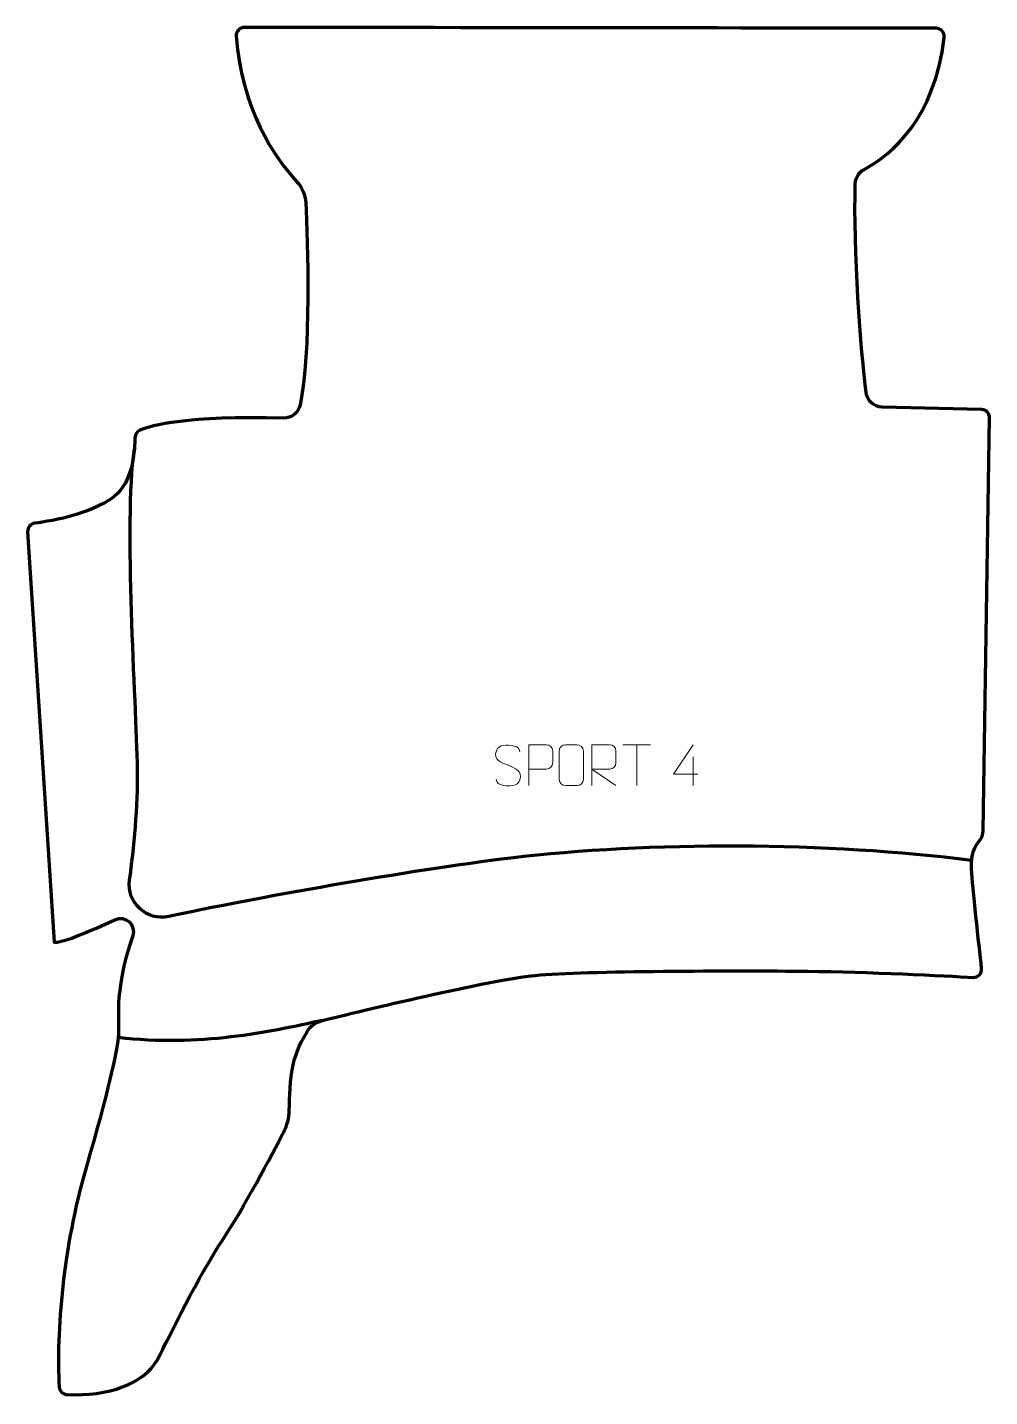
# Model space of a CAD drawing. Header units: millimetres. Extents: x -293 to 296, y -419 to 418.
import ezdxf

# ---------------------------------------------------------------- set-up
doc = ezdxf.new("R2010")
doc.units = ezdxf.units.MM
doc.header["$MEASUREMENT"] = 0
for name, color, linetype in [('layer 1', 7, 'Continuous'), ('layer 2', 7, 'Continuous'), ('layer 3', 7, 'Continuous')]:
    doc.layers.add(name, color=color, linetype=linetype)

msp = doc.modelspace()

# ---------------------------------------------------------------- linework, layer by layer
at = {"layer": 'layer 1', "color": 250, "lineweight": 9}
for points, knots in [([(1.501, -32.798), (-2.7473, -31.3276), (-7.6554, -29.5318), (-5.6503, -24.0115), (-5.6503, -24.0115), (-4.1468, -19.8716), (1.0668, -20.2601), (4.6704, -20.8612), (4.6704, -20.8612), (7.531, -21.3384), (8.3957, -22.5516), (8.7063, -24.6357)], [0, 0, 0, 0, 0.25, 0.25, 0.25, 0.25, 0.5, 0.5, 0.5, 0.5, 1, 1, 1, 1]), ([(14.1689, -45.2748), (14.1689, -45.2748), (14.1689, -20.3212), (14.1689, -20.3212), (14.1689, -20.3212), (17.7639, -20.3212), (21.3592, -20.3212), (24.9546, -20.3212), (24.9546, -20.3212), (27.2798, -20.3591), (28.8372, -21.8492), (28.833, -24.2153), (28.833, -24.2153), (28.8326, -26.251), (28.8326, -29.3103), (28.833, -31.3463), (28.833, -31.3463), (28.8265, -33.2217), (27.0143, -35.1636), (25.0047, -35.1827), (25.0047, -35.1827), (25.0047, -35.1827), (14.1689, -35.1827), (14.1689, -35.1827)], [0, 0, 0, 0, 0.14285714, 0.14285714, 0.14285714, 0.14285714, 0.28571429, 0.28571429, 0.28571429, 0.28571429, 0.42857143, 0.42857143, 0.42857143, 0.42857143, 0.57142857, 0.57142857, 0.57142857, 0.57142857, 0.71428571, 0.71428571, 0.71428571, 0.71428571, 1, 1, 1, 1]), ([(36.661, -20.3216), (38.9867, -20.3216), (41.3128, -20.3216), (43.6389, -20.3216), (43.6389, -20.3216), (45.5855, -20.286), (47.5769, -21.7776), (47.6036, -24.2152), (47.6036, -24.2152), (47.6032, -29.9621), (47.6032, -35.7094), (47.6036, -41.4571), (47.6036, -41.4571), (47.4638, -43.7805), (45.7866, -45.2601), (43.6389, -45.2709), (43.6389, -45.2709), (41.307, -45.2705), (38.9751, -45.2705), (36.6436, -45.2709), (36.6436, -45.2709), (34.7186, -45.3763), (32.7465, -43.4918), (32.7577, -41.4745), (32.7577, -41.4745), (32.758, -35.7044), (32.758, -29.9347), (32.7577, -24.1654), (32.7577, -24.1654), (32.7619, -22.0273), (34.5086, -20.3081), (36.661, -20.3216)], [0, 0, 0, 0, 0.11111111, 0.11111111, 0.11111111, 0.11111111, 0.22222222, 0.22222222, 0.22222222, 0.22222222, 0.33333333, 0.33333333, 0.33333333, 0.33333333, 0.44444444, 0.44444444, 0.44444444, 0.44444444, 0.55555556, 0.55555556, 0.55555556, 0.55555556, 0.66666667, 0.66666667, 0.66666667, 0.66666667, 0.77777778, 0.77777778, 0.77777778, 0.77777778, 1, 1, 1, 1]), ([(52.8486, -45.2748), (52.8486, -45.2748), (52.8486, -20.3213), (52.8486, -20.3213), (52.8486, -20.3213), (56.4434, -20.3213), (60.0389, -20.3213), (63.6341, -20.3213), (63.6341, -20.3213), (65.9594, -20.359), (67.5167, -21.849), (67.5126, -24.2154), (67.5126, -24.2154), (67.5122, -26.2509), (67.5122, -29.3103), (67.5126, -31.3463), (67.5126, -31.3463), (67.5061, -33.2218), (65.6938, -35.1636), (63.6843, -35.1827), (63.6843, -35.1827), (63.6843, -35.1827), (52.8486, -35.1827), (52.8486, -35.1827), (52.8486, -35.1827), (52.8486, -35.1827), (67.5033, -45.2748), (67.5033, -45.2748)], [0, 0, 0, 0, 0.125, 0.125, 0.125, 0.125, 0.25, 0.25, 0.25, 0.25, 0.375, 0.375, 0.375, 0.375, 0.5, 0.5, 0.5, 0.5, 0.625, 0.625, 0.625, 0.625, 0.75, 0.75, 0.75, 0.75, 1, 1, 1, 1]), ([(117.5914, -38.3815), (117.5914, -38.3815), (102.7697, -38.3815), (102.7697, -38.3815), (102.7697, -38.3815), (102.7697, -38.3815), (114.6473, -20.311), (114.6473, -20.311)], [0, 0, 0, 0, 0.33333333, 0.33333333, 0.33333333, 0.33333333, 1, 1, 1, 1]), ([(1.501, -32.7981), (5.5196, -34.4448), (10.5491, -36.3331), (8.7151, -41.6934), (8.7151, -41.6934), (7.2553, -45.9598), (2.3445, -45.7031), (-1.3816, -45.1484), (-1.3816, -45.1484), (-4.1316, -44.7386), (-5.3525, -43.5251), (-5.7305, -41.4129)], [0, 0, 0, 0, 0.25, 0.25, 0.25, 0.25, 0.5, 0.5, 0.5, 0.5, 1, 1, 1, 1])]:
    msp.add_open_spline(points, degree=3, knots=knots, dxfattribs=at)
for points in [[(71.687, -20.3448), (71.687, -20.3448), (88.6742, -20.3448), (88.6742, -20.3448)], [(80.1808, -45.2748), (80.1808, -45.2748), (80.1808, -20.3213), (80.1808, -20.3213)], [(114.6473, -27.6204), (114.6473, -27.6204), (114.6473, -45.2851), (114.6473, -45.2851)]]:
    msp.add_open_spline(points, degree=3, dxfattribs=at)
at = {"layer": 'layer 2', "color": 230, "lineweight": 200}
msp.add_open_spline([(-268.26, -417.7135), (-270.8136, -417.5867), (-272.8725, -415.5818), (-273.0325, -413.0307), (-273.0325, -413.0307), (-275.1074, -379.9164), (-270.5331, -326.7206), (-256.8045, -279.5833), (-256.8045, -279.5833), (-242.454, -230.3132), (-238.3755, -210.0864), (-236.9188, -199.361), (-236.9188, -199.361), (-235.6579, -190.0763), (-240.6059, -173.8885), (-228.0981, -137.1651), (-228.0981, -137.1651), (-225.821, -130.4798), (-232.6605, -124.3271), (-239.0567, -127.3218), (-239.0567, -127.3218), (-272.2983, -142.8844), (-276.1519, -141.0163), (-276.1519, -141.0163), (-276.1519, -141.0163), (-276.1519, -141.0163), (-292.3446, 109.8977), (-292.3446, 109.8977), (-292.3446, 109.8977), (-292.5147, 112.5308), (-290.6107, 114.8397), (-287.994, 115.1787), (-287.994, 115.1787), (-277.0863, 116.5924), (-249.8543, 121.2531), (-237.1907, 133.6326), (-237.1907, 133.6326), (-227.9488, 142.6676), (-226.789, 160.5732), (-226.7028, 167.5577), (-226.7028, 167.5577), (-226.6783, 169.5513), (-225.4785, 171.3359), (-223.6416, 172.11), (-223.6416, 172.11), (-216.5958, 175.0785), (-195.0856, 180.8505), (-135.7531, 179.51), (-135.7531, 179.51), (-130.9781, 179.4023), (-126.7885, 182.6744), (-125.7527, 187.3369), (-125.7527, 187.3369), (-118.7635, 218.7979), (-121.206, 287.9191), (-122.2822, 311.274), (-122.2822, 311.274), (-122.5018, 316.0414), (-124.3964, 320.5864), (-127.6696, 324.0597), (-127.6696, 324.0597), (-141.2867, 338.5089), (-161.4531, 368.5663), (-164.7853, 413.0441), (-164.7853, 413.0441), (-165.0029, 415.9508), (-162.7103, 418.4323), (-159.7957, 418.4277), (-159.7957, 418.4277), (-25.1086, 418.2263), (215.5085, 418.0081), (263.3834, 417.8655), (263.3834, 417.8655), (266.3707, 417.8568), (268.6874, 415.2438), (268.3318, 412.2772), (268.3318, 412.2772), (262.4199, 362.9315), (236.5375, 340.7947), (219.128, 331.387), (219.128, 331.387), (215.9901, 329.6912), (214.0055, 326.4499), (213.9001, 322.8848), (213.9001, 322.8848), (212.7249, 283.1475), (217.2348, 219.8141), (220.5976, 194.9027), (220.5976, 194.9027), (221.2554, 190.0287), (225.3494, 186.3516), (230.266, 186.232), (230.266, 186.232), (230.266, 186.232), (291.1583, 184.7513), (291.1583, 184.7513), (291.1583, 184.7513), (293.901, 184.6846), (296.078, 182.4205), (296.0363, 179.6771), (296.0363, 179.6771), (296.0363, 179.6771), (292.2032, -72.7945), (292.2032, -72.7945), (292.2032, -72.7945), (292.1671, -75.189), (291.2474, -77.4717), (289.6727, -79.2761), (289.6727, -79.2761), (287.4203, -81.8567), (284.5081, -87.0466), (284.9899, -96.3741), (284.9899, -96.3741), (285.5312, -106.8543), (289.5529, -142.7888), (291.1722, -157.024), (291.1722, -157.024), (291.5217, -160.0944), (289.0285, -162.739), (285.9428, -162.5715), (285.9428, -162.5715), (269.3224, -161.6705), (220.994, -159.1941), (184.9343, -158.8046), (184.9343, -158.8046), (140.7072, -158.3272), (49.2361, -158.4939), (18.0807, -161.3233), (18.0807, -161.3233), (-8.7195, -163.7569), (-89.9089, -183.448), (-112.0834, -188.9054), (-112.0834, -188.9054), (-115.9231, -189.8501), (-119.2268, -192.2749), (-121.2933, -195.6462), (-121.2933, -195.6462), (-124.3095, -200.5672), (-128.3948, -208.2726), (-130.0174, -216.109), (-130.0174, -216.109), (-131.7591, -224.5218), (-132.2267, -236.4244), (-132.3389, -243.8527), (-132.3389, -243.8527), (-132.4092, -248.5108), (-133.5565, -253.0869), (-135.7069, -257.2198), (-135.7069, -257.2198), (-142.9892, -271.2159), (-160.5743, -304.4306), (-172.7624, -322.6775), (-172.7624, -322.6775), (-188.4792, -346.2083), (-204.8754, -381.2806), (-213.2198, -396.6211), (-213.2198, -396.6211), (-221.1027, -411.1144), (-243.0547, -418.962), (-268.26, -417.7135)], degree=3, knots=[0, 0, 0, 0, 0.02439024, 0.02439024, 0.02439024, 0.02439024, 0.04878049, 0.04878049, 0.04878049, 0.04878049, 0.07317073, 0.07317073, 0.07317073, 0.07317073, 0.09756098, 0.09756098, 0.09756098, 0.09756098, 0.12195122, 0.12195122, 0.12195122, 0.12195122, 0.14634146, 0.14634146, 0.14634146, 0.14634146, 0.17073171, 0.17073171, 0.17073171, 0.17073171, 0.19512195, 0.19512195, 0.19512195, 0.19512195, 0.2195122, 0.2195122, 0.2195122, 0.2195122, 0.24390244, 0.24390244, 0.24390244, 0.24390244, 0.26829268, 0.26829268, 0.26829268, 0.26829268, 0.29268293, 0.29268293, 0.29268293, 0.29268293, 0.31707317, 0.31707317, 0.31707317, 0.31707317, 0.34146341, 0.34146341, 0.34146341, 0.34146341, 0.36585366, 0.36585366, 0.36585366, 0.36585366, 0.3902439, 0.3902439, 0.3902439, 0.3902439, 0.41463415, 0.41463415, 0.41463415, 0.41463415, 0.43902439, 0.43902439, 0.43902439, 0.43902439, 0.46341463, 0.46341463, 0.46341463, 0.46341463, 0.48780488, 0.48780488, 0.48780488, 0.48780488, 0.51219512, 0.51219512, 0.51219512, 0.51219512, 0.53658537, 0.53658537, 0.53658537, 0.53658537, 0.56097561, 0.56097561, 0.56097561, 0.56097561, 0.58536585, 0.58536585, 0.58536585, 0.58536585, 0.6097561, 0.6097561, 0.6097561, 0.6097561, 0.63414634, 0.63414634, 0.63414634, 0.63414634, 0.65853659, 0.65853659, 0.65853659, 0.65853659, 0.68292683, 0.68292683, 0.68292683, 0.68292683, 0.70731707, 0.70731707, 0.70731707, 0.70731707, 0.73170732, 0.73170732, 0.73170732, 0.73170732, 0.75609756, 0.75609756, 0.75609756, 0.75609756, 0.7804878, 0.7804878, 0.7804878, 0.7804878, 0.80487805, 0.80487805, 0.80487805, 0.80487805, 0.82926829, 0.82926829, 0.82926829, 0.82926829, 0.85365854, 0.85365854, 0.85365854, 0.85365854, 0.87804878, 0.87804878, 0.87804878, 0.87804878, 0.90243902, 0.90243902, 0.90243902, 0.90243902, 0.92682927, 0.92682927, 0.92682927, 0.92682927, 0.95121951, 0.95121951, 0.95121951, 0.95121951, 1, 1, 1, 1], dxfattribs=at)
at = {"layer": 'layer 3', "color": 142, "lineweight": 200}
msp.add_open_spline([(285.0998, -91.0296), (197.3054, -79.9198), (87.6266, -79.4229), (3.0856, -89.6223), (3.0856, -89.6223), (-57.7175, -96.9579), (-157.3647, -114.7627), (-205.9513, -125.3254), (-205.9513, -125.3254), (-219.5008, -128.2714), (-231.8674, -116.8711), (-230.0204, -103.1282), (-230.0204, -103.1282), (-227.4322, -83.8666), (-224.7499, -57.9192), (-225.1563, -35.2461), (-225.1563, -35.2461), (-225.917, 7.2181), (-233.4733, 114.412), (-227.0908, 160.4533)], degree=3, knots=[0, 0, 0, 0, 0.16666667, 0.16666667, 0.16666667, 0.16666667, 0.33333333, 0.33333333, 0.33333333, 0.33333333, 0.5, 0.5, 0.5, 0.5, 0.66666667, 0.66666667, 0.66666667, 0.66666667, 1, 1, 1, 1], dxfattribs=at)
msp.add_open_spline([(-112.0834, -188.9053), (-144.173, -195.9373), (-187.7436, -205.3394), (-236.9188, -199.3609)], degree=3, dxfattribs=at)

doc.saveas('drawing.dxf')
